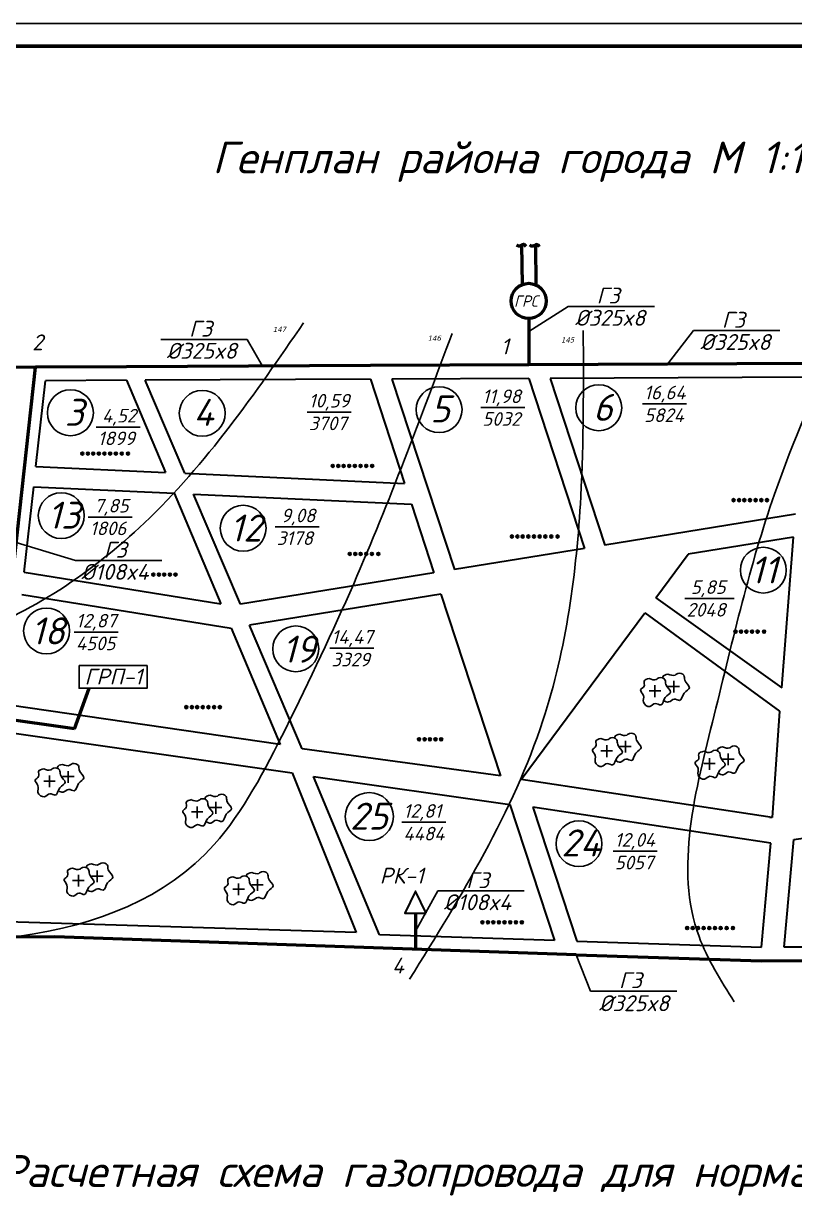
# Model space of a CAD drawing. Header units: millimetres. Extents: x -710977 to 10671, y -929782 to 89628.
# Drawn here: x 962.2 to 1132, y 3921.4 to 4179.6 of the extents above; entities that cross this region are included whole.
import ezdxf

# ---------------------------------------------------------------- set-up
doc = ezdxf.new("R2010")
doc.units = ezdxf.units.MM
doc.header["$LTSCALE"] = 0.4
for name, color, linetype in [('А1', 7, 'Continuous'), ('кварталыИнфо', 7, 'Continuous'), ('СхемаГидравлика', 7, 'Continuous')]:
    doc.layers.add(name, color=color, linetype=linetype)
for name, color, linetype, lineweight in [('газ', 7, 'Continuous', 40), ('основной', 7, 'Continuous', 60), ('тп_кварт', 176, 'Continuous', 30)]:
    doc.layers.add(name, color=color, linetype=linetype, lineweight=lineweight)
doc.styles.add('OSNOVNOY', font='simplex.shx', dxfattribs={"oblique": 15, "height": 2.5})
doc.styles.add('style1', font='verdana.ttf', dxfattribs={"oblique": 15})
doc.styles.add('Курсив', font='isocpeui.ttf')
doc.styles.add('текстовый', font='isocpeui.ttf', dxfattribs={"height": 5})

msp = doc.modelspace()

# ---------------------------------------------------------------- hatches: boundary and pattern name
at = {"layer": 'СхемаГидравлика', "ltscale": 10}
for points in [[(975.462, 4084.874, 1), (974.79, 4084.874, 1)], [(976.686, 4084.874, 1), (976.014, 4084.874, 1)], [(977.853, 4084.874, 1), (977.182, 4084.874, 1)], [(979.092, 4084.874, 1), (978.421, 4084.874, 1)], [(980.331, 4084.874, 1), (979.66, 4084.874, 1)], [(981.588, 4084.874, 1), (980.916, 4084.874, 1)], [(982.838, 4084.874, 1), (982.167, 4084.874, 1)], [(984.151, 4084.874, 1), (983.479, 4084.874, 1)], [(985.533, 4084.874, 1), (984.862, 4084.874, 1)], [(1030.623, 4082.153, 1), (1029.951, 4082.153, 1)], [(1031.847, 4082.153, 1), (1031.175, 4082.153, 1)], [(1033.014, 4082.153, 1), (1032.343, 4082.153, 1)], [(1034.253, 4082.153, 1), (1033.582, 4082.153, 1)], [(1035.492, 4082.153, 1), (1034.821, 4082.153, 1)], [(1036.749, 4082.153, 1), (1036.077, 4082.153, 1)], [(1037.999, 4082.153, 1), (1037.328, 4082.153, 1)], [(1039.312, 4082.153, 1), (1038.64, 4082.153, 1)], [(1118.912, 4074.604, 1), (1118.241, 4074.604, 1)], [(1120.136, 4074.604, 1), (1119.465, 4074.604, 1)], [(1121.304, 4074.604, 1), (1120.632, 4074.604, 1)], [(1122.543, 4074.604, 1), (1121.871, 4074.604, 1)], [(1123.781, 4074.604, 1), (1123.11, 4074.604, 1)], [(1125.038, 4074.604, 1), (1124.367, 4074.604, 1)], [(1126.289, 4074.604, 1), (1125.617, 4074.604, 1)], [(1070.079, 4066.604, 1), (1069.408, 4066.604, 1)], [(1071.303, 4066.604, 1), (1070.632, 4066.604, 1)], [(1072.471, 4066.604, 1), (1071.8, 4066.604, 1)], [(1073.71, 4066.604, 1), (1073.039, 4066.604, 1)], [(1074.949, 4066.604, 1), (1074.277, 4066.604, 1)], [(1076.205, 4066.604, 1), (1075.534, 4066.604, 1)], [(1077.456, 4066.604, 1), (1076.785, 4066.604, 1)], [(1078.768, 4066.604, 1), (1078.097, 4066.604, 1)], [(1080.151, 4066.604, 1), (1079.48, 4066.604, 1)], [(1034.371, 4062.77, 1), (1033.7, 4062.77, 1)], [(1035.595, 4062.77, 1), (1034.924, 4062.77, 1)], [(1036.763, 4062.77, 1), (1036.092, 4062.77, 1)], [(1038.002, 4062.77, 1), (1037.331, 4062.77, 1)], [(1039.241, 4062.77, 1), (1038.57, 4062.77, 1)], [(1040.67, 4062.77, 1), (1039.999, 4062.77, 1)], [(991.113, 4058.219, 1), (990.442, 4058.219, 1)], [(992.337, 4058.219, 1), (991.666, 4058.219, 1)], [(993.505, 4058.219, 1), (992.833, 4058.219, 1)], [(994.744, 4058.219, 1), (994.072, 4058.219, 1)], [(995.983, 4058.219, 1), (995.311, 4058.219, 1)], [(1119.349, 4045.637, 1), (1118.677, 4045.637, 1)], [(1120.573, 4045.637, 1), (1119.902, 4045.637, 1)], [(1121.74, 4045.637, 1), (1121.069, 4045.637, 1)], [(1122.979, 4045.637, 1), (1122.308, 4045.637, 1)], [(1124.218, 4045.637, 1), (1123.547, 4045.637, 1)], [(1125.647, 4045.637, 1), (1124.976, 4045.637, 1)], [(998.369, 4028.998, 1), (997.697, 4028.998, 1)], [(999.593, 4028.998, 1), (998.921, 4028.998, 1)], [(1000.76, 4028.998, 1), (1000.089, 4028.998, 1)], [(1001.999, 4028.998, 1), (1001.328, 4028.998, 1)], [(1003.238, 4028.998, 1), (1002.567, 4028.998, 1)], [(1004.495, 4028.998, 1), (1003.823, 4028.998, 1)], [(1005.745, 4028.998, 1), (1005.074, 4028.998, 1)], [(1049.632, 4021.919, 1), (1048.961, 4021.919, 1)], [(1050.856, 4021.919, 1), (1050.185, 4021.919, 1)], [(1052.024, 4021.919, 1), (1051.353, 4021.919, 1)], [(1053.263, 4021.919, 1), (1052.592, 4021.919, 1)], [(1054.502, 4021.919, 1), (1053.831, 4021.919, 1)], [(1063.593, 3981.596, 1), (1062.922, 3981.596, 1)], [(1064.817, 3981.596, 1), (1064.146, 3981.596, 1)], [(1065.984, 3981.596, 1), (1065.313, 3981.596, 1)], [(1067.223, 3981.596, 1), (1066.552, 3981.596, 1)], [(1068.462, 3981.596, 1), (1067.791, 3981.596, 1)], [(1069.719, 3981.596, 1), (1069.048, 3981.596, 1)], [(1070.969, 3981.596, 1), (1070.298, 3981.596, 1)], [(1072.282, 3981.596, 1), (1071.611, 3981.596, 1)], [(1108.696, 3980.325, 1), (1108.024, 3980.325, 1)], [(1109.92, 3980.325, 1), (1109.248, 3980.325, 1)], [(1111.087, 3980.325, 1), (1110.416, 3980.325, 1)], [(1112.326, 3980.325, 1), (1111.655, 3980.325, 1)], [(1113.565, 3980.325, 1), (1112.894, 3980.325, 1)], [(1114.822, 3980.325, 1), (1114.15, 3980.325, 1)], [(1116.072, 3980.325, 1), (1115.401, 3980.325, 1)], [(1117.385, 3980.325, 1), (1116.713, 3980.325, 1)], [(1118.767, 3980.325, 1), (1118.096, 3980.325, 1)]]:
    msp.add_hatch(color=0, dxfattribs=at).paths.add_polyline_path(points)

# ---------------------------------------------------------------- linework, layer by layer
at = {"color": 241, "lineweight": 25}
for centre, radius in [((972.512, 4093.856), 5.056), ((1001.542, 4093.745), 5.056), ((1053.717, 4094.551), 5.056), ((1088.897, 4094.965), 5.056), ((970.485, 4071.199), 5.056), ((1010.557, 4068.423), 5.056), ((1125.134, 4059.187), 5.056), ((967.239, 4045.79), 5.056), ((1022.135, 4041.849), 5.056), ((1038.338, 4004.892), 5.298), ((1084.533, 3998.913), 5.056)]:
    msp.add_circle(centre, radius, dxfattribs=at)
at = {"layer": 'А1'}
msp.add_line((852.127, 4179.644), (1693.127, 4179.644), dxfattribs=at)
at = {"layer": 'газ', "color": 0, "lineweight": 25, "ltscale": 0.08}
for p, q in [((1101.196, 4117.303), (1082.17, 4117.303)), ((1128.796, 4111.97), (1109.77, 4111.97)), ((1011.428, 4110.005), (992.401, 4110.005)), ((1034.351, 4094.021), (1024.656, 4094.021)), ((1072.573, 4094.997), (1062.878, 4094.997)), ((1108.219, 4095.822), (1098.524, 4095.822)), ((987.849, 4090.723), (978.154, 4090.723)), ((986.123, 4070.886), (976.428, 4070.886)), ((1027.277, 4068.729), (1017.582, 4068.729)), ((992.627, 4061.305), (973.601, 4061.305)), ((1118.717, 4052.95), (1107.859, 4052.95)), ((983.049, 4045.547), (973.354, 4045.547)), ((1039.329, 4041.976), (1029.634, 4041.976)), ((1055.198, 4003.63), (1045.503, 4003.63)), ((1101.74, 3997.257), (1092.045, 3997.257)), ((1072.479, 3988.498), (1053.452, 3988.498)), ((1106.119, 3966.458), (1087.093, 3966.458))]:
    msp.add_line(p, q, dxfattribs=at)
at = {"layer": 'кварталыИнфо', "ltscale": 0.12}
for p, q in [((1082.17, 4117.303), (1073.458, 4111.792)), ((1109.77, 4111.97), (1104.011, 4104.571)), ((1011.428, 4110.005), (1014.843, 4104.164)), ((973.601, 4061.305), (960.549, 4065.29)), ((1053.452, 3988.498), (1048.495, 3979.628)), ((1087.093, 3966.458), (1083.931, 3974.442))]:
    msp.add_line(p, q, dxfattribs=at)
at = {"layer": 'основной'}
msp.add_line((872.127, 4174.644), (1688.127, 4174.644), dxfattribs=at)
at = {"layer": 'СхемаГидравлика', "color": 90, "lineweight": 50}
for p, q in [((1072.069, 4122.129), (1071.973, 4130.845)), ((1075.101, 4122.021), (1075.016, 4130.851)), ((1073.458, 4114.63), (1073.458, 4104.427)), ((964.814, 4103.917), (930.63, 4103.757)), ((956.284, 4026.664), (964.814, 4103.917)), ((984.875, 4104.011), (964.814, 4103.917)), ((1038.596, 4104.264), (984.875, 4104.011)), ((1073.458, 4104.427), (1038.596, 4104.264)), ((1134.564, 4104.714), (1073.458, 4104.427)), ((973.4, 4024.235), (976.665, 4033.171)), ((973.4, 4024.235), (956.284, 4026.664)), ((969.101, 3978.369), (924.603, 3978.275)), ((1083.931, 3974.442), (969.101, 3978.369)), ((1083.931, 3974.442), (1124.659, 3973.142)), ((1124.659, 3973.142), (1188.466, 3973.433))]:
    msp.add_line(p, q, dxfattribs=at)
at = {"layer": 'СхемаГидравлика', "color": 4, "lineweight": 30}
for p, q in [((1038.61, 4101.264), (988.93, 4101.03)), ((1038.61, 4101.264), (1046.128, 4078.301)), ((1073.472, 4101.427), (1043.319, 4101.286)), ((1043.319, 4101.286), (1057.102, 4059.353)), ((1073.472, 4101.427), (1085.727, 4063.993)), ((964.913, 4082.037), (966.999, 4100.927)), ((984.889, 4101.011), (966.999, 4100.927)), ((984.889, 4101.011), (993.431, 4080.725)), ((997.674, 4080.53), (988.93, 4101.03)), ((964.913, 4082.037), (993.431, 4080.725)), ((997.674, 4080.53), (1046.128, 4078.301)), ((962.343, 4058.76), (964.419, 4077.56)), ((964.419, 4077.56), (995.363, 4076.136)), ((995.363, 4076.136), (1005.633, 4051.743)), ((1009.965, 4051.713), (999.632, 4075.94)), ((999.632, 4075.94), (1047.623, 4073.732)), ((1047.623, 4073.732), (1052.571, 4058.619)), ((1085.727, 4063.993), (1057.102, 4059.353)), ((962.343, 4058.76), (1005.633, 4051.743)), ((1052.571, 4058.619), (1009.965, 4051.713)), ((961.801, 4053.848), (1007.893, 4046.377)), ((1054.126, 4053.871), (1011.959, 4047.036)), ((1054.126, 4053.871), (1067.216, 4013.886)), ((1023.556, 4019.847), (1011.959, 4047.036)), ((1007.893, 4046.377), (1018.669, 4020.783)), ((1018.669, 4020.783), (959.107, 4029.459)), ((1067.216, 4013.886), (1023.556, 4019.847)), ((1040.577, 3978.834), (1026.035, 4013.734)), ((1026.035, 4013.734), (1069.3, 4007.519)), ((1069.3, 4007.519), (1079.11, 3977.553)), ((1079.11, 3977.553), (1040.577, 3978.834))]:
    msp.add_line(p, q, dxfattribs=at)
at = {"layer": 'СхемаГидравлика', "color": 6, "lineweight": 30}
for p, q in [((1134.578, 4101.714), (1078.181, 4101.45)), ((1078.181, 4101.45), (1090.252, 4064.726)), ((1132.216, 4071.528), (1090.252, 4064.726)), ((1131.82, 4066.464), (1108.616, 4062.703)), ((1129.221, 4033.257), (1131.82, 4066.464)), ((1101.475, 4053.077), (1108.616, 4062.703)), ((1101.475, 4053.077), (1129.221, 4033.257)), ((1126.816, 3999.064), (1074.33, 4006.939)), ((1074.33, 4006.939), (1084.026, 3977.441)), ((1131.886, 3999.825), (1179.325, 4006.943)), ((1124.7, 3976.142), (1126.816, 3999.064)), ((1129.7, 3976.142), (1131.886, 3999.825)), ((1084.026, 3977.441), (1124.7, 3976.142)), ((1129.702, 3976.165), (1183.456, 3976.41))]:
    msp.add_line(p, q, dxfattribs=at)
at = {"layer": 'СхемаГидравлика', "color": 0, "lineweight": 30}
for p, q in [((1071.812, 4013.095), (1099.022, 4049.771)), ((1099.022, 4049.771), (1128.729, 4028.099)), ((1128.729, 4028.099), (1127.09, 4004.703)), ((958.575, 4023.519), (1021.36, 4014.524)), ((1021.36, 4014.524), (1035.443, 3979.372)), ((1127.09, 4004.703), (1071.812, 4013.095)), ((1126.541, 4004.703), (1127.096, 4004.788)), ((1035.443, 3979.372), (954.479, 3981.811))]:
    msp.add_line(p, q, dxfattribs=at)
at = {"layer": 'СхемаГидравлика', "color": 0}
for p, q in [((1105.4, 4034.792), (1105.4, 4032.209)), ((1105.4, 4033.573), (1105.4, 4034.792)), ((1101.253, 4032.595), (1101.253, 4033.815)), ((1101.253, 4033.815), (1101.253, 4031.231)), ((1094.778, 4021.57), (1094.778, 4018.986)), ((1094.778, 4020.35), (1094.778, 4021.57)), ((1090.63, 4019.373), (1090.63, 4020.592)), ((1090.63, 4020.592), (1090.63, 4018.009)), ((1117.426, 4018.765), (1117.426, 4016.182)), ((1117.426, 4017.545), (1117.426, 4018.765)), ((1113.278, 4016.568), (1113.278, 4017.787)), ((1113.278, 4017.787), (1113.278, 4015.204)), ((967.878, 4012.708), (967.878, 4013.928)), ((967.878, 4013.928), (967.878, 4011.345)), ((972.026, 4014.905), (972.026, 4012.322)), ((972.026, 4013.686), (972.026, 4014.905)), ((1004.555, 4008.105), (1004.555, 4005.521)), ((1004.555, 4006.885), (1004.555, 4008.105)), ((1000.408, 4005.908), (1000.408, 4007.127)), ((1000.408, 4007.127), (1000.408, 4004.544)), ((978.404, 3993.015), (978.404, 3990.432)), ((978.404, 3991.796), (978.404, 3993.015)), ((974.257, 3990.818), (974.257, 3992.038)), ((974.257, 3992.038), (974.257, 3989.454)), ((1009.55, 3988.905), (1009.55, 3990.125)), ((1009.55, 3990.125), (1009.55, 3987.542)), ((1013.698, 3991.102), (1013.698, 3988.519)), ((1013.698, 3989.883), (1013.698, 3991.102))]:
    msp.add_line(p, q, dxfattribs=at)
at = {"layer": 'СхемаГидравлика', "ltscale": 0.8}
msp.add_lwpolyline([(974.39, 4038.171), (989.39, 4038.171), (989.39, 4033.171), (974.39, 4033.171)], close=True, dxfattribs=at)
at = {"layer": 'СхемаГидравлика', "color": 90, "lineweight": 30}
msp.add_lwpolyline([(1050.835, 3983.591), (1048.543, 3988.444), (1046.156, 3983.613)], close=True, dxfattribs=at)
msp.add_lwpolyline([(1050.835, 3983.591), (1048.543, 3988.444), (1046.156, 3983.613)], close=True, dxfattribs=at)
at = {"layer": 'СхемаГидравлика', "color": 90, "lineweight": 50}
msp.add_circle((1073.458, 4118.508), 3.878, dxfattribs=at)
at = {"layer": 'СхемаГидравлика', "color": 0, "ltscale": 10}
for centre in [(975.126, 4084.874), (976.35, 4084.874), (977.518, 4084.874), (978.757, 4084.874), (979.996, 4084.874), (981.252, 4084.874), (982.503, 4084.874), (983.815, 4084.874), (985.198, 4084.874), (1030.287, 4082.153), (1031.511, 4082.153), (1032.679, 4082.153), (1033.918, 4082.153), (1035.156, 4082.153), (1036.413, 4082.153), (1037.664, 4082.153), (1038.976, 4082.153), (1118.576, 4074.604), (1119.8, 4074.604), (1120.968, 4074.604), (1122.207, 4074.604), (1123.446, 4074.604), (1124.702, 4074.604), (1125.953, 4074.604), (1069.744, 4066.604), (1070.968, 4066.604), (1072.135, 4066.604), (1073.374, 4066.604), (1074.613, 4066.604), (1075.87, 4066.604), (1077.12, 4066.604), (1078.433, 4066.604), (1079.815, 4066.604), (1034.036, 4062.77), (1035.26, 4062.77), (1036.427, 4062.77), (1037.666, 4062.77), (1038.905, 4062.77), (1040.334, 4062.77), (990.777, 4058.219), (992.001, 4058.219), (993.169, 4058.219), (994.408, 4058.219), (995.647, 4058.219), (1119.013, 4045.637), (1120.237, 4045.637), (1121.405, 4045.637), (1122.644, 4045.637), (1123.883, 4045.637), (1125.312, 4045.637), (998.033, 4028.998), (999.257, 4028.998), (1000.425, 4028.998), (1001.663, 4028.998), (1002.902, 4028.998), (1004.159, 4028.998), (1005.41, 4028.998), (1049.297, 4021.919), (1050.521, 4021.919), (1051.688, 4021.919), (1052.927, 4021.919), (1054.166, 4021.919), (1063.257, 3981.596), (1064.481, 3981.596), (1065.649, 3981.596), (1066.888, 3981.596), (1068.127, 3981.596), (1069.383, 3981.596), (1070.634, 3981.596), (1071.946, 3981.596), (1108.36, 3980.325), (1109.584, 3980.325), (1110.752, 3980.325), (1111.99, 3980.325), (1113.229, 3980.325), (1114.486, 3980.325), (1115.737, 3980.325), (1117.049, 3980.325), (1118.432, 3980.325)]:
    msp.add_circle(centre, 0.336, dxfattribs=at)
at = {"layer": 'СхемаГидравлика', "color": 90, "lineweight": 50}
for points in [[(1072.909, 4130.503), (1072.264, 4130.951), (1071.452, 4130.583), (1070.775, 4130.827)], [(1075.853, 4130.457), (1075.209, 4130.905), (1074.396, 4130.536), (1073.719, 4130.78)]]:
    msp.add_spline(points, degree=3, dxfattribs=at)
at = {"layer": 'СхемаГидравлика', "ltscale": 0.5}
for points in [[(1023.865, 4113.687), (988.796, 4069.593), (948.999, 4044.397), (913.143, 4036.917)], [(1085.472, 4111.958), (1084.918, 4075.397), (1076.602, 4026.096), (1047.218, 3969.04)], [(905.536, 3977.052), (1004.164, 3998.729), (1019.925, 4024.319), (1034.898, 4056.208), (1056.569, 4111.325)], [(1118.737, 3964.054), (1110.976, 3978.457), (1114.302, 4027.204), (1127.608, 4075.951), (1142.023, 4110.85)]]:
    msp.add_spline(points, degree=3, dxfattribs=at)
at = {"layer": 'СхемаГидравлика', "color": 0}
for points, knots in [([(1103.218, 4030.528), (1103.514, 4030.243), (1104.469, 4029.831), (1105.358, 4031.204), (1107.133, 4029.886), (1107.266, 4032.325), (1109.672, 4033.227), (1107.559, 4034.603), (1107.897, 4036.234), (1106.42, 4036.715), (1105.51, 4035.756), (1104.698, 4036.066), (1104.131, 4036.282)], [6.9446187, 6.9446187, 6.9446187, 6.9446187, 8.0326898, 9.4115689, 10.6307294, 12.536176, 14.2057588, 16.1935864, 17.2635322, 18.6495446, 19.3379741, 20.9331365, 20.9331365, 20.9331365, 20.9331365]), ([(1104.136, 4036.288), (1103.628, 4036.162), (1103, 4036.005), (1103.004, 4035.513), (1103.014, 4035.412)], [0, 0, 0, 0, 1.2624019, 1.5601918, 1.5601918, 1.5601918, 1.5601918]), ([(1093.514, 4023.066), (1093.006, 4022.939), (1092.378, 4022.782), (1092.382, 4022.29), (1092.392, 4022.19)], [0, 0, 0, 0, 1.2624019, 1.5601918, 1.5601918, 1.5601918, 1.5601918]), ([(1092.596, 4017.305), (1092.892, 4017.021), (1093.847, 4016.608), (1094.736, 4017.982), (1096.51, 4016.664), (1096.643, 4019.103), (1099.049, 4020.005), (1096.936, 4021.38), (1097.275, 4023.012), (1095.798, 4023.493), (1094.888, 4022.534), (1094.076, 4022.844), (1093.508, 4023.06)], [6.9446187, 6.9446187, 6.9446187, 6.9446187, 8.0326898, 9.4115689, 10.6307294, 12.536176, 14.2057588, 16.1935864, 17.2635322, 18.6495446, 19.3379741, 20.9331365, 20.9331365, 20.9331365, 20.9331365]), ([(1116.162, 4020.261), (1115.654, 4020.134), (1115.026, 4019.978), (1115.03, 4019.485), (1115.04, 4019.385)], [0, 0, 0, 0, 1.2624019, 1.5601918, 1.5601918, 1.5601918, 1.5601918]), ([(1115.244, 4014.501), (1115.54, 4014.216), (1116.494, 4013.804), (1117.384, 4015.177), (1119.158, 4013.859), (1119.291, 4016.298), (1121.697, 4017.2), (1119.584, 4018.576), (1119.923, 4020.207), (1118.446, 4020.688), (1117.535, 4019.729), (1116.723, 4020.039), (1116.156, 4020.255)], [6.9446187, 6.9446187, 6.9446187, 6.9446187, 8.0326898, 9.4115689, 10.6307294, 12.536176, 14.2057588, 16.1935864, 17.2635322, 18.6495446, 19.3379741, 20.9331365, 20.9331365, 20.9331365, 20.9331365]), ([(970.762, 4016.401), (970.254, 4016.275), (969.626, 4016.118), (969.63, 4015.626), (969.64, 4015.526)], [0, 0, 0, 0, 1.2624019, 1.5601918, 1.5601918, 1.5601918, 1.5601918]), ([(969.844, 4010.641), (970.14, 4010.356), (971.094, 4009.944), (971.984, 4011.318), (973.758, 4010), (973.891, 4012.439), (976.297, 4013.341), (974.184, 4014.716), (974.523, 4016.347), (973.046, 4016.828), (972.135, 4015.87), (971.323, 4016.179), (970.756, 4016.396)], [6.9446187, 6.9446187, 6.9446187, 6.9446187, 8.0326898, 9.4115689, 10.6307294, 12.536176, 14.2057588, 16.1935864, 17.2635322, 18.6495446, 19.3379741, 20.9331365, 20.9331365, 20.9331365, 20.9331365]), ([(1003.292, 4009.601), (1002.784, 4009.474), (1002.156, 4009.317), (1002.159, 4008.825), (1002.169, 4008.725)], [0, 0, 0, 0, 1.2624019, 1.5601918, 1.5601918, 1.5601918, 1.5601918]), ([(1002.374, 4003.84), (1002.67, 4003.555), (1003.624, 4003.143), (1004.514, 4004.517), (1006.288, 4003.199), (1006.421, 4005.638), (1008.827, 4006.54), (1006.714, 4007.915), (1007.053, 4009.546), (1005.576, 4010.028), (1004.665, 4009.069), (1003.853, 4009.378), (1003.286, 4009.595)], [6.9446187, 6.9446187, 6.9446187, 6.9446187, 8.0326898, 9.4115689, 10.6307294, 12.536176, 14.2057588, 16.1935864, 17.2635322, 18.6495446, 19.3379741, 20.9331365, 20.9331365, 20.9331365, 20.9331365]), ([(977.14, 3994.511), (976.632, 3994.385), (976.004, 3994.228), (976.008, 3993.736), (976.018, 3993.635)], [0, 0, 0, 0, 1.2624019, 1.5601918, 1.5601918, 1.5601918, 1.5601918]), ([(976.222, 3988.751), (976.518, 3988.466), (977.473, 3988.054), (978.362, 3989.427), (980.137, 3988.109), (980.27, 3990.548), (982.676, 3991.45), (980.563, 3992.826), (980.901, 3994.457), (979.424, 3994.938), (978.514, 3993.98), (977.702, 3994.289), (977.135, 3994.505)], [6.9446187, 6.9446187, 6.9446187, 6.9446187, 8.0326898, 9.4115689, 10.6307294, 12.536176, 14.2057588, 16.1935864, 17.2635322, 18.6495446, 19.3379741, 20.9331365, 20.9331365, 20.9331365, 20.9331365]), ([(1011.516, 3986.838), (1011.812, 3986.553), (1012.767, 3986.141), (1013.656, 3987.515), (1015.43, 3986.197), (1015.563, 3988.636), (1017.97, 3989.538), (1015.856, 3990.913), (1016.195, 3992.544), (1014.718, 3993.025), (1013.808, 3992.067), (1012.996, 3992.376), (1012.429, 3992.593)], [6.9446187, 6.9446187, 6.9446187, 6.9446187, 8.0326898, 9.4115689, 10.6307294, 12.536176, 14.2057588, 16.1935864, 17.2635322, 18.6495446, 19.3379741, 20.9331365, 20.9331365, 20.9331365, 20.9331365]), ([(1012.434, 3992.599), (1011.926, 3992.472), (1011.298, 3992.315), (1011.302, 3991.823), (1011.312, 3991.723)], [0, 0, 0, 0, 1.2624019, 1.5601918, 1.5601918, 1.5601918, 1.5601918])]:
    msp.add_open_spline(points, degree=3, knots=knots, dxfattribs=at)
for points in [[(1099.989, 4035.311), (1098.878, 4034.711), (1098.878, 4033.601), (1098.113, 4032.836), (1098.728, 4031.591), (1098.728, 4030.091), (1100.139, 4029.161), (1101.361, 4029.799), (1102.541, 4029.491), (1103.536, 4031.116), (1104.716, 4032.296), (1103.677, 4033.991), (1103.471, 4035.041), (1102.15, 4035.461), (1101.565, 4035.098), (1099.983, 4035.305)], [(1099.984, 4032.595), (1102.537, 4032.595)], [(1104.132, 4033.573), (1106.685, 4033.573)], [(1089.367, 4022.088), (1088.256, 4021.488), (1088.256, 4020.378), (1087.491, 4019.613), (1088.106, 4018.368), (1088.106, 4016.868), (1089.517, 4015.938), (1090.739, 4016.577), (1091.918, 4016.268), (1092.913, 4017.893), (1094.094, 4019.074), (1093.055, 4020.768), (1092.849, 4021.818), (1091.528, 4022.238), (1090.943, 4021.876), (1089.361, 4022.082)], [(1089.362, 4019.373), (1091.915, 4019.373)], [(1093.509, 4020.35), (1096.062, 4020.35)], [(1112.014, 4019.283), (1110.904, 4018.683), (1110.904, 4017.573), (1110.139, 4016.808), (1110.754, 4015.564), (1110.754, 4014.064), (1112.165, 4013.134), (1113.387, 4013.772), (1114.566, 4013.464), (1115.561, 4015.088), (1116.742, 4016.269), (1115.702, 4017.963), (1115.497, 4019.013), (1114.176, 4019.433), (1113.591, 4019.071), (1112.009, 4019.277)], [(1112.01, 4016.568), (1114.563, 4016.568)], [(1116.157, 4017.545), (1118.71, 4017.545)], [(966.614, 4015.424), (965.504, 4014.824), (965.504, 4013.714), (964.739, 4012.949), (965.354, 4011.704), (965.354, 4010.204), (966.765, 4009.274), (967.987, 4009.913), (969.166, 4009.604), (970.161, 4011.229), (971.342, 4012.41), (970.303, 4014.104), (970.097, 4015.154), (968.776, 4015.574), (968.191, 4015.211), (966.609, 4015.418)], [(970.757, 4013.686), (973.31, 4013.686)], [(966.61, 4012.708), (969.163, 4012.708)], [(999.144, 4008.623), (998.034, 4008.023), (998.034, 4006.913), (997.268, 4006.148), (997.884, 4004.903), (997.884, 4003.403), (999.294, 4002.473), (1000.517, 4003.112), (1001.696, 4002.803), (1002.691, 4004.428), (1003.872, 4005.609), (1002.832, 4007.303), (1002.627, 4008.353), (1001.306, 4008.773), (1000.721, 4008.411), (999.139, 4008.617)], [(999.14, 4005.908), (1001.693, 4005.908)], [(1003.287, 4006.885), (1005.84, 4006.885)], [(972.993, 3993.534), (971.882, 3992.934), (971.882, 3991.824), (971.117, 3991.059), (971.732, 3989.814), (971.732, 3988.314), (973.143, 3987.384), (974.365, 3988.023), (975.544, 3987.714), (976.54, 3989.339), (977.72, 3990.519), (976.681, 3992.214), (976.475, 3993.264), (975.154, 3993.684), (974.569, 3993.321), (972.987, 3993.528)], [(972.988, 3990.818), (975.541, 3990.818)], [(977.136, 3991.796), (979.688, 3991.796)], [(1008.287, 3991.621), (1007.176, 3991.021), (1007.176, 3989.911), (1006.411, 3989.146), (1007.026, 3987.901), (1007.026, 3986.401), (1008.437, 3985.471), (1009.659, 3986.11), (1010.838, 3985.801), (1011.834, 3987.426), (1013.014, 3988.607), (1011.975, 3990.301), (1011.769, 3991.351), (1010.448, 3991.771), (1009.863, 3991.408), (1008.281, 3991.615)], [(1008.282, 3988.905), (1010.835, 3988.905)], [(1012.43, 3989.883), (1014.982, 3989.883)]]:
    msp.add_spline(points, degree=3, dxfattribs=at)
at = {"layer": 'тп_кварт', "color": 90, "lineweight": 50}
msp.add_line((1048.495, 3983.602), (1048.495, 3975.654), dxfattribs=at)

# ---------------------------------------------------------------- texts
at = {"color": 7, "lineweight": 25, "char_height": 7, "attachment_point": 1, "style": 'текстовый'}
for s, insert, width in [('{\\fISOCPEUR|b0|i1|c204|p34;Генплан района города М \\fISOCPEUR|b0|i1|c0|p34;1:10000}', (1003.76, 4153.626), 237.62421), ('{\\fISOCPEUR|b0|i1|c204|p34;Расчетная схема газопровода для нормального режима}', (956.866, 3930.291), 289.1559)]:
    msp.add_mtext(s, dxfattribs=dict(at, insert=insert, width=width))
at = {"color": 2, "ltscale": 0.5, "char_height": 3.5, "attachment_point": 1}
for s, width, gutter_width, insert in [('{\\fISOCPEUR|b0|i1|c204|p34;Г3}', 24.18142, 15, (1088.417, 4121.435)), ('{\\fISOCPEUR|b0|i1|c204|p34;Г3}', 24.18142, 15, (998.648, 4114.137)), ('{\\fISOCPEUR|b0|i1|c0|p34;%%C325x8}', 24.18142, 15, (1083.646, 4116.537)), ('{\\fISOCPEUR|b0|i1|c204|p34;Г3}', 24.18142, 15, (1116.017, 4116.101)), ('{\\fISOCPEUR|b0|i1|c204|p34;2}', 2.74228, 12.5, (964.069, 4111.128)), ('{\\fISOCPEUR|b0|i1|c0|p34;%%C325x8}', 24.18142, 15, (993.683, 4109.264)), ('{\\fISOCPEUR|b0|i1|c204|p34;1}', 2.74228, 12.5, (1067.322, 4110.234)), ('{\\fISOCPEUR|b0|i1|c0|p34;%%C325x8}', 24.18142, 15, (1111.246, 4111.204)), ('{\\fISOCPEUR|b0|i1|c204|p34;Г3}', 24.18142, 15, (979.848, 4065.437)), ('{\\fISOCPEUR|b0|i1|c0|p34;%%C108x4}', 24.18142, 15, (974.883, 4060.564)), ('{\\fISOCPEUR|b0|i1|c204|p34;ГРП-1}', 7.48093, 12.5, (975.605, 4037.479)), ('{\\fISOCPEUR|b0|i1|c204|p34;РК-1}', 7.48093, 12.5, (1040.635, 3993.622)), ('{\\fISOCPEUR|b0|i1|c204|p34;Г3}', 24.18142, 15, (1059.7, 3992.629)), ('{\\fISOCPEUR|b0|i1|c0|p34;%%C108x4}', 24.18142, 15, (1054.735, 3987.757)), ('{\\fISOCPEUR|b0|i1|c204|p34;4}', 2.74228, 12.5, (1043.339, 3973.829)), ('{\\fISOCPEUR|b0|i1|c204|p34;Г3}', 24.18142, 15, (1093.34, 3970.59)), ('{\\fISOCPEUR|b0|i1|c0|p34;%%C325x8}', 24.18142, 15, (1088.912, 3965.513))]:
    msp.add_mtext_dynamic_manual_height_columns(s, width=width, gutter_width=gutter_width, heights=[0], dxfattribs=dict(at, insert=insert))
at = {"color": 241, "lineweight": 25, "char_height": 5.95, "attachment_point": 1, "style": 'текстовый'}
for s, insert in [('{\\fISOCPEUR|b0|i1|c204|p34;3}', (971.253, 4096.922)), ('{\\fISOCPEUR|b0|i1|c204|p34;4}', (999.577, 4096.929)), ('{\\fISOCPEUR|b0|i1|c204|p34;5}', (1051.782, 4097.69)), ('{\\fISOCPEUR|b0|i1|c204|p34;6}', (1087.639, 4098.032)), ('1{\\fISOCPEUR|b0|i1|c204|p34;3}', (967.456, 4074.273)), ('1{\\fISOCPEUR|b0|i1|c204|p34;2}', (1007.587, 4071.444)), ('1{\\fISOCPEUR|b0|i1|c204|p34;1}', (1122.251, 4062.203)), ('1{\\fISOCPEUR|b0|i1|c204|p34;8}', (963.788, 4048.773)), ('1{\\fISOCPEUR|b0|i1|c204|p34;9}', (1019.153, 4044.76)), ('{\\fISOCPEUR|b0|i1|c204|p34;25}', (1034.077, 4007.953)), ('{\\fISOCPEUR|b0|i1|c204|p34;24}', (1080.653, 4002.058))]:
    msp.add_mtext_dynamic_manual_height_columns(s, width=3.63551, gutter_width=12.75, heights=[0], dxfattribs=dict(at, insert=insert))
at = {"layer": 'газ', "color": 0, "lineweight": 25, "ltscale": 0.08, "char_height": 3, "attachment_point": 1, "style": 'Курсив'}
for s, insert in [('          {\\fISOCPEUR|b0|i1|c204|p34;11},{\\fISOCPEUR|b0|i1|c204|p34;9}8\\P          {\\fISOCPEUR|b0|i1|c204|p34;5032}', (1044.137, 4098.998)), ('          {\\fISOCPEUR|b0|i1|c204|p34;16},{\\fISOCPEUR|b0|i1|c204|p34;64}\\P          {\\fISOCPEUR|b0|i1|c204|p34;5824}', (1079.783, 4099.823)), ('          {\\fISOCPEUR|b0|i1|c204|p34;10},{\\fISOCPEUR|b0|i1|c204|p34;59}\\P          {\\fISOCPEUR|b0|i1|c204|p34;3707}', (1005.915, 4098.023)), ('          {\\fISOCPEUR|b0|i1|c204|p34;\\H0.5x; \\H2x;4},{\\fISOCPEUR|b0|i1|c204|p34;52}\\P          {\\fISOCPEUR|b0|i1|c204|p34;1899}', (959.413, 4094.724)), ('          {\\fISOCPEUR|b0|i1|c204|p34;\\H0.5x; \\H2x;7},8{\\fISOCPEUR|b0|i1|c204|p34;5}\\P          {\\fISOCPEUR|b0|i1|c204|p34;1806}', (957.687, 4074.888)), ('          {\\fISOCPEUR|b0|i1|c204|p34;\\H0.5x; \\H2x;9},{\\fISOCPEUR|b0|i1|c204|p34;0}8\\P          {\\fISOCPEUR|b0|i1|c204|p34;3178}', (998.841, 4072.73)), ('          {\\fISOCPEUR|b0|i1|c204|p34;\\H0.5x; \\H2x;5},{\\fISOCPEUR|b0|i1|c204|p34;85}\\P          {\\fISOCPEUR|b0|i1|c204|p34;2048}', (1089.118, 4056.951)), ('          {\\fISOCPEUR|b0|i1|c204|p34;12},8{\\fISOCPEUR|b0|i1|c204|p34;7}\\P          {\\fISOCPEUR|b0|i1|c204|p34;4505}', (954.613, 4049.549)), ('          {\\fISOCPEUR|b0|i1|c204|p34;14},{\\fISOCPEUR|b0|i1|c204|p34;47}\\P          {\\fISOCPEUR|b0|i1|c204|p34;3329}', (1010.893, 4045.977)), ('          {\\fISOCPEUR|b0|i1|c204|p34;12},8{\\fISOCPEUR|b0|i1|c204|p34;1}\\P          {\\fISOCPEUR|b0|i1|c204|p34;4484}', (1026.762, 4007.631)), ('          {\\fISOCPEUR|b0|i1|c204|p34;12},{\\fISOCPEUR|b0|i1|c204|p34;04}\\P          {\\fISOCPEUR|b0|i1|c204|p34;5057}', (1073.304, 4001.258))]:
    msp.add_mtext_dynamic_manual_height_columns(s, width=42.04905, gutter_width=12.5, heights=[0], dxfattribs=dict(at, insert=insert))
at = {"layer": 'СхемаГидравлика', "color": 90, "lineweight": 50, "style": 'OSNOVNOY', "oblique": 15, "width": 0.9}
msp.add_text('ГРС', height=2.5, rotation=0.20178, dxfattribs=at).set_placement((1070.226, 4117.206))
at = {"layer": 'СхемаГидравлика', "color": 0, "lineweight": 30, "style": 'style1', "oblique": 15}
for s, p in [('147', (1017.089, 4111.661)), ('146', (1051.184, 4109.713)), ('145', (1080.56, 4109.324))]:
    msp.add_text(s, height=1.12, rotation=0.71037, dxfattribs=at).set_placement(p)

doc.saveas('drawing.dxf')
